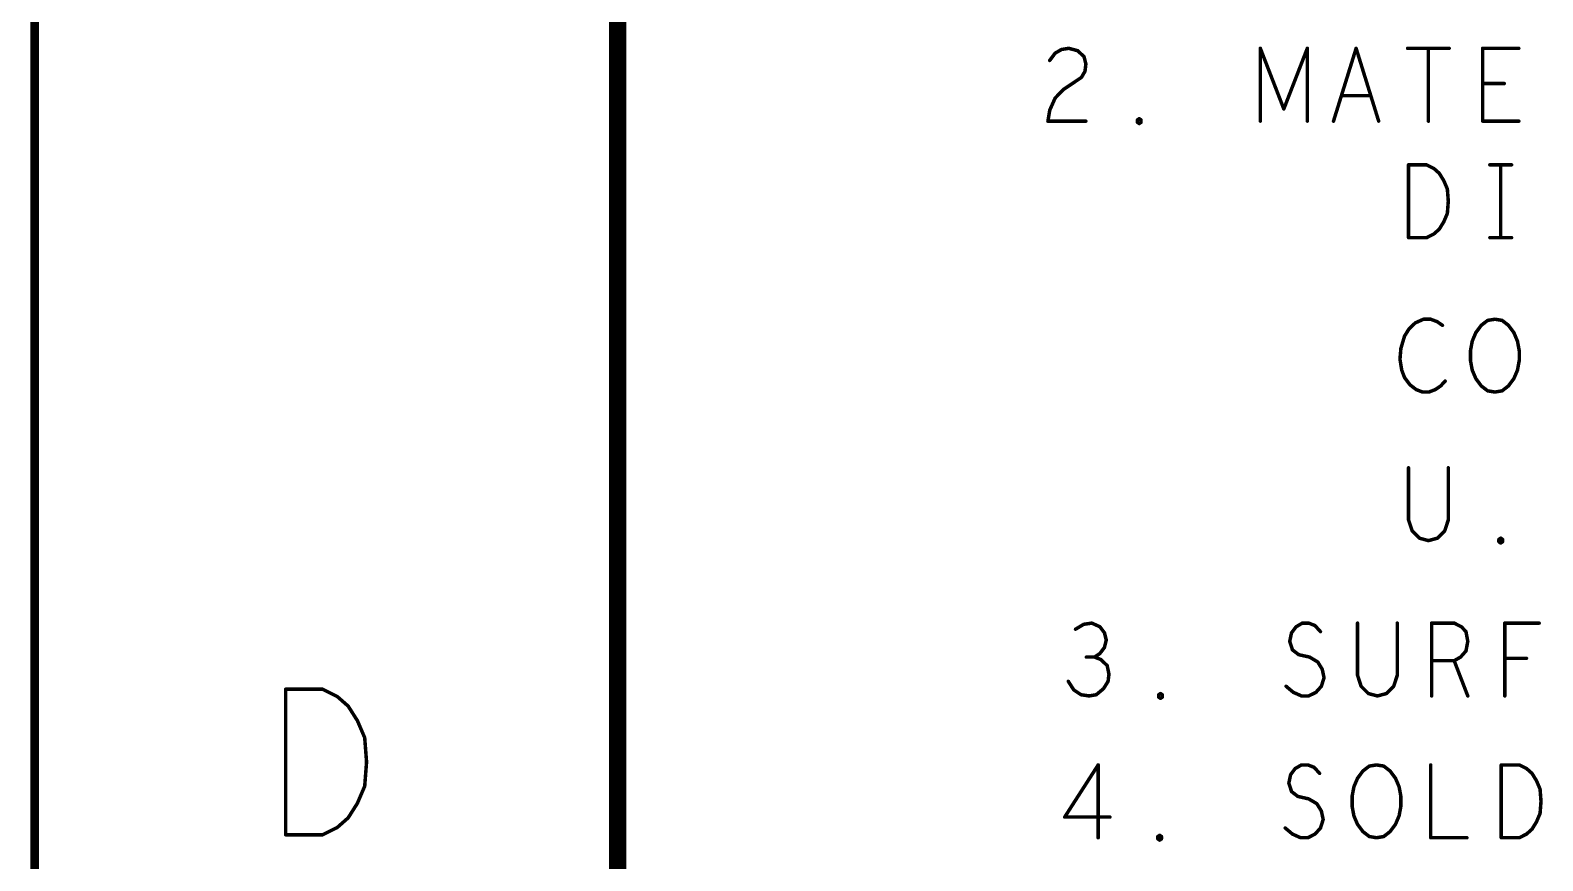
# Model space of a CAD drawing. Extents: x -18 to 16.1, y -6.6 to 15.5.
# Drawn here: x -17.957 to -15.363, y 12.658 to 14.084 of the extents above; entities that cross this region are included whole.
import ezdxf

# ---------------------------------------------------------------- set-up
doc = ezdxf.new("R2010")
doc.units = 0
doc.layers.get('0').update_dxf_attribs({"linetype": 'CONTINUOUS'})
doc.layers.add('FAB', color=13, linetype='CONTINUOUS')

# ---------------------------------------------------------------- blocks, each defined once
blk = doc.blocks.new('ROUND_1')
at = {"const_width": 0.003}
blk.add_lwpolyline([(-0.0015, 0, 1), (0.0015, 0, 1)], format="xyb", close=True, dxfattribs=at)

msp = doc.modelspace()

# ---------------------------------------------------------------- linework, layer by layer
at = {"layer": 'FAB'}
for points, const_width in [([(-17.9499, -6.5473), (-17.9499, 15.4527)], 0.015), ([(-16.9499, 14.9527), (-16.9499, -6.0473)], 0.03), ([(-16.2089, 14.0319), (-16.1996, 14.0444)], 0.006), ([(-16.1996, 14.0444), (-16.1887, 14.0507)], 0.006), ([(-16.1887, 14.0507), (-16.1763, 14.0527)], 0.006), ([(-16.1763, 14.0527), (-16.1608, 14.0486)], 0.006), ([(-16.1608, 14.0486), (-16.15, 14.0382)], 0.006), ([(-16.15, 14.0382), (-16.1469, 14.0257)], 0.006), ([(-15.8477, 13.9277), (-15.8477, 14.0527)], 0.006), ([(-15.8477, 14.0527), (-15.8074, 13.9486)], 0.006), ([(-15.8074, 13.9486), (-15.7671, 14.0527)], 0.006), ([(-15.7671, 14.0527), (-15.7671, 13.9277)], 0.006), ([(-15.7222, 13.9277), (-15.6834, 14.0527)], 0.006), ([(-15.6834, 14.0527), (-15.6447, 13.9277)], 0.006), ([(-15.5951, 14.0527), (-15.5238, 14.0527)], 0.006), ([(-15.5594, 14.0527), (-15.5594, 13.9277)], 0.006), ([(-15.4664, 13.9277), (-15.4664, 14.0527)], 0.006), ([(-15.4664, 14.0527), (-15.4044, 14.0527)], 0.006), ([(-16.1484, 14.0132), (-16.1546, 14.0027)], 0.006), ([(-16.1469, 14.0257), (-16.1484, 14.0132)], 0.006), ([(-16.1856, 13.9819), (-16.1996, 13.9673)], 0.006), ([(-16.1546, 14.0027), (-16.1856, 13.9819)], 0.006), ([(-15.4292, 13.9923), (-15.4664, 13.9923)], 0.006), ([(-16.1996, 13.9673), (-16.2089, 13.9465)], 0.006), ([(-15.6586, 13.9715), (-15.7082, 13.9715)], 0.006), ([(-16.2089, 13.9465), (-16.212, 13.9277)], 0.006), ([(-16.212, 13.9277), (-16.1469, 13.9277)], 0.006), ([(-16.0585, 13.9298), (-16.0554, 13.9319)], 0.006), ([(-16.0585, 13.9257), (-16.0585, 13.9298)], 0.006), ([(-16.0554, 13.9319), (-16.0523, 13.9298)], 0.006), ([(-16.0523, 13.9298), (-16.0523, 13.9257)], 0.006), ([(-15.4044, 13.9277), (-15.4664, 13.9277)], 0.006), ([(-16.0554, 13.9236), (-16.0585, 13.9257)], 0.006), ([(-16.0523, 13.9257), (-16.0554, 13.9236)], 0.006), ([(-15.5935, 13.7277), (-15.5935, 13.8527)], 0.006), ([(-15.5935, 13.8527), (-15.5625, 13.8527)], 0.006), ([(-15.5625, 13.8527), (-15.5501, 13.8465)], 0.006), ([(-15.454, 13.8527), (-15.4168, 13.8527)], 0.006), ([(-15.4354, 13.8527), (-15.4354, 13.7277)], 0.006), ([(-15.5501, 13.8465), (-15.5408, 13.8382)], 0.006), ([(-15.5408, 13.8382), (-15.5331, 13.8257)], 0.006), ([(-15.5331, 13.8257), (-15.5269, 13.8111)], 0.006), ([(-15.5269, 13.8111), (-15.5253, 13.7902)], 0.006), ([(-15.5253, 13.7902), (-15.5269, 13.7694)], 0.006), ([(-15.5331, 13.7548), (-15.5408, 13.7423)], 0.006), ([(-15.5269, 13.7694), (-15.5331, 13.7548)], 0.006), ([(-15.5625, 13.7277), (-15.5935, 13.7277)], 0.006), ([(-15.5501, 13.734), (-15.5625, 13.7277)], 0.006), ([(-15.5408, 13.7423), (-15.5501, 13.734)], 0.006), ([(-15.454, 13.7277), (-15.4168, 13.7277)], 0.006), ([(-15.5927, 13.5711), (-15.6004, 13.5586)], 0.006), ([(-15.5818, 13.5815), (-15.5927, 13.5711)], 0.006), ([(-15.5679, 13.5877), (-15.5818, 13.5815)], 0.006), ([(-15.5555, 13.5877), (-15.5679, 13.5877)], 0.006), ([(-15.5446, 13.5836), (-15.5555, 13.5877)], 0.006), ([(-15.5353, 13.5773), (-15.5446, 13.5836)], 0.006), ([(-15.4842, 13.5502), (-15.478, 13.5648)], 0.006), ([(-15.478, 13.5648), (-15.4687, 13.5773)], 0.006), ([(-15.4687, 13.5773), (-15.4578, 13.5857)], 0.006), ([(-15.4578, 13.5857), (-15.4454, 13.5877)], 0.006), ([(-15.4454, 13.5877), (-15.433, 13.5857)], 0.006), ([(-15.433, 13.5857), (-15.4222, 13.5773)], 0.006), ([(-15.4222, 13.5773), (-15.4129, 13.5648)], 0.006), ([(-15.4129, 13.5648), (-15.4067, 13.5502)], 0.006), ([(-15.6004, 13.5586), (-15.6066, 13.5377)], 0.006), ([(-15.4873, 13.5336), (-15.4842, 13.5502)], 0.006), ([(-15.4067, 13.5502), (-15.4036, 13.5336)], 0.006), ([(-15.6066, 13.5377), (-15.6082, 13.519)], 0.006), ([(-15.6082, 13.519), (-15.6051, 13.5002)], 0.006), ([(-15.4873, 13.5169), (-15.4873, 13.5336)], 0.006), ([(-15.4842, 13.5002), (-15.4873, 13.5169)], 0.006), ([(-15.4036, 13.5169), (-15.4067, 13.5002)], 0.006), ([(-15.4036, 13.5336), (-15.4036, 13.5169)], 0.006), ([(-15.6051, 13.5002), (-15.6004, 13.4877)], 0.006), ([(-15.6004, 13.4877), (-15.5911, 13.4752)], 0.006), ([(-15.478, 13.4857), (-15.4842, 13.5002)], 0.006), ([(-15.4067, 13.5002), (-15.4129, 13.4857)], 0.006), ([(-15.5911, 13.4752), (-15.5803, 13.4669)], 0.006), ([(-15.5803, 13.4669), (-15.5694, 13.4627)], 0.006), ([(-15.5694, 13.4627), (-15.5586, 13.4627)], 0.006), ([(-15.5586, 13.4627), (-15.5477, 13.4669)], 0.006), ([(-15.5477, 13.4669), (-15.5384, 13.4732)], 0.006), ([(-15.5384, 13.4732), (-15.5307, 13.4815)], 0.006), ([(-15.4687, 13.4732), (-15.478, 13.4857)], 0.006), ([(-15.4578, 13.4648), (-15.4687, 13.4732)], 0.006), ([(-15.4454, 13.4627), (-15.4578, 13.4648)], 0.006), ([(-15.433, 13.4648), (-15.4454, 13.4627)], 0.006), ([(-15.4222, 13.4732), (-15.433, 13.4648)], 0.006), ([(-15.4129, 13.4857), (-15.4222, 13.4732)], 0.006), ([(-15.5935, 13.3327), (-15.5935, 13.2432)], 0.006), ([(-15.5253, 13.2432), (-15.5253, 13.3327)], 0.006), ([(-15.5935, 13.2432), (-15.5873, 13.2244)], 0.006), ([(-15.5315, 13.2244), (-15.5253, 13.2432)], 0.006), ([(-15.5873, 13.2244), (-15.5749, 13.2119)], 0.006), ([(-15.5749, 13.2119), (-15.5594, 13.2077)], 0.006), ([(-15.5594, 13.2077), (-15.5439, 13.2119)], 0.006), ([(-15.5439, 13.2119), (-15.5315, 13.2244)], 0.006), ([(-15.4385, 13.2098), (-15.4354, 13.2119)], 0.006), ([(-15.4385, 13.2057), (-15.4385, 13.2098)], 0.006), ([(-15.4354, 13.2036), (-15.4385, 13.2057)], 0.006), ([(-15.4354, 13.2119), (-15.4323, 13.2098)], 0.006), ([(-15.4323, 13.2057), (-15.4354, 13.2036)], 0.006), ([(-15.4323, 13.2098), (-15.4323, 13.2057)], 0.006), ([(-16.1507, 13.064), (-16.1646, 13.0557)], 0.006), ([(-16.1367, 13.0661), (-16.1507, 13.064)], 0.006), ([(-16.1228, 13.0598), (-16.1367, 13.0661)], 0.006), ([(-16.115, 13.0494), (-16.1228, 13.0598)], 0.006), ([(-16.1119, 13.0369), (-16.115, 13.0494)], 0.006), ([(-15.7973, 13.0348), (-15.7942, 13.0494)], 0.006), ([(-15.7942, 13.0494), (-15.7864, 13.0598)], 0.006), ([(-15.7864, 13.0598), (-15.7756, 13.0661)], 0.006), ([(-15.7756, 13.0661), (-15.7647, 13.0661)], 0.006), ([(-15.7647, 13.0661), (-15.7539, 13.0619)], 0.006), ([(-15.7539, 13.0619), (-15.7446, 13.0515)], 0.006), ([(-15.681, 13.0661), (-15.681, 12.9765)], 0.006), ([(-15.6128, 12.9765), (-15.6128, 13.0661)], 0.006), ([(-15.5539, 12.9411), (-15.5539, 13.0661)], 0.006), ([(-15.5539, 13.0661), (-15.5152, 13.0661)], 0.006), ([(-15.5152, 13.0661), (-15.5028, 13.0598)], 0.006), ([(-15.5028, 13.0598), (-15.495, 13.0515)], 0.006), ([(-15.495, 13.0515), (-15.4919, 13.0348)], 0.006), ([(-15.4284, 12.9411), (-15.4284, 13.0661)], 0.006), ([(-15.4284, 13.0661), (-15.3695, 13.0661)], 0.006), ([(-16.1228, 13.014), (-16.115, 13.0244)], 0.006), ([(-16.115, 13.0244), (-16.1119, 13.0369)], 0.006), ([(-15.7926, 13.0202), (-15.7973, 13.0348)], 0.006), ([(-15.7818, 13.0119), (-15.7926, 13.0202)], 0.006), ([(-15.4919, 13.0348), (-15.495, 13.0182)], 0.006), ([(-16.1321, 13.0078), (-16.146, 13.0078)], 0.006), ([(-16.1321, 13.0078), (-16.1228, 13.014)], 0.006), ([(-16.1212, 13.0036), (-16.1321, 13.0078)], 0.006), ([(-16.1104, 12.9932), (-16.1212, 13.0036)], 0.006), ([(-15.7632, 13.0078), (-15.7818, 13.0119)], 0.006), ([(-15.7492, 12.9994), (-15.7632, 13.0078)], 0.006), ([(-15.7415, 12.9869), (-15.7492, 12.9994)], 0.006), ([(-15.5152, 13.0015), (-15.5539, 13.0015)], 0.006), ([(-15.5043, 13.0078), (-15.5152, 13.0015)], 0.006), ([(-15.5152, 13.0015), (-15.4919, 12.9411)], 0.006), ([(-15.495, 13.0182), (-15.5043, 13.0078)], 0.006), ([(-15.3912, 13.0057), (-15.4284, 13.0057)], 0.006), ([(-16.1073, 12.9786), (-16.1104, 12.9932)], 0.006), ([(-16.1088, 12.9661), (-16.1073, 12.9786)], 0.006), ([(-15.743, 12.9577), (-15.7384, 12.9723)], 0.006), ([(-15.7384, 12.9723), (-15.7415, 12.9869)], 0.006), ([(-15.681, 12.9765), (-15.6748, 12.9577)], 0.006), ([(-15.619, 12.9577), (-15.6128, 12.9765)], 0.006), ([(-17.5192, 12.7027), (-17.5192, 12.9527)], 0.006), ([(-17.5192, 12.9527), (-17.4562, 12.9527)], 0.006), ([(-17.4562, 12.9527), (-17.431, 12.9402)], 0.006), ([(-16.177, 12.9661), (-16.1677, 12.9515)], 0.006), ([(-16.1677, 12.9515), (-16.1553, 12.9432)], 0.006), ([(-16.1553, 12.9432), (-16.1414, 12.9411)], 0.006), ([(-16.1414, 12.9411), (-16.129, 12.9432)], 0.006), ([(-16.129, 12.9432), (-16.1166, 12.9536)], 0.006), ([(-16.1166, 12.9536), (-16.1088, 12.9661)], 0.006), ([(-16.022, 12.9432), (-16.0189, 12.9452)], 0.006), ([(-16.022, 12.939), (-16.022, 12.9432)], 0.006), ([(-16.0189, 12.9452), (-16.0158, 12.9432)], 0.006), ([(-16.0158, 12.9432), (-16.0158, 12.939)], 0.006), ([(-15.8035, 12.9577), (-15.7911, 12.9473)], 0.006), ([(-15.7911, 12.9473), (-15.7771, 12.9411)], 0.006), ([(-15.7647, 12.9411), (-15.7523, 12.9473)], 0.006), ([(-15.7523, 12.9473), (-15.743, 12.9577)], 0.006), ([(-15.6748, 12.9577), (-15.6624, 12.9452)], 0.006), ([(-15.6624, 12.9452), (-15.6469, 12.9411)], 0.006), ([(-15.6469, 12.9411), (-15.6314, 12.9452)], 0.006), ([(-15.6314, 12.9452), (-15.619, 12.9577)], 0.006), ([(-17.431, 12.9402), (-17.4121, 12.9236)], 0.006), ([(-17.4121, 12.9236), (-17.3963, 12.8986)], 0.006), ([(-16.0189, 12.9369), (-16.022, 12.939)], 0.006), ([(-16.0158, 12.939), (-16.0189, 12.9369)], 0.006), ([(-15.7771, 12.9411), (-15.7647, 12.9411)], 0.006), ([(-17.3963, 12.8986), (-17.3838, 12.8694)], 0.006), ([(-17.3838, 12.8694), (-17.3806, 12.8277)], 0.006), ([(-17.3806, 12.8277), (-17.3838, 12.7861)], 0.006), ([(-16.1258, 12.8227), (-16.1832, 12.7332)], 0.006), ([(-16.1258, 12.6977), (-16.1258, 12.8227)], 0.006), ([(-15.7957, 12.8061), (-15.7879, 12.8165)], 0.006), ([(-15.7879, 12.8165), (-15.7771, 12.8227)], 0.006), ([(-15.7771, 12.8227), (-15.7662, 12.8227)], 0.006), ([(-15.7662, 12.8227), (-15.7554, 12.8186)], 0.006), ([(-15.7554, 12.8186), (-15.7461, 12.8082)], 0.006), ([(-15.681, 12.7998), (-15.6717, 12.8123)], 0.006), ([(-15.6717, 12.8123), (-15.6608, 12.8207)], 0.006), ([(-15.6608, 12.8207), (-15.6484, 12.8227)], 0.006), ([(-15.6484, 12.8227), (-15.636, 12.8207)], 0.006), ([(-15.636, 12.8207), (-15.6252, 12.8123)], 0.006), ([(-15.6252, 12.8123), (-15.6159, 12.7998)], 0.006), ([(-15.5554, 12.8227), (-15.5554, 12.6977)], 0.006), ([(-15.4345, 12.6977), (-15.4345, 12.8227)], 0.006), ([(-15.4345, 12.8227), (-15.4035, 12.8227)], 0.006), ([(-15.4035, 12.8227), (-15.3911, 12.8165)], 0.006), ([(-15.3911, 12.8165), (-15.3818, 12.8082)], 0.006), ([(-17.3838, 12.7861), (-17.3963, 12.7569)], 0.006), ([(-15.7988, 12.7915), (-15.7957, 12.8061)], 0.006), ([(-15.7941, 12.7769), (-15.7988, 12.7915)], 0.006), ([(-15.6872, 12.7852), (-15.681, 12.7998)], 0.006), ([(-15.6159, 12.7998), (-15.6097, 12.7852)], 0.006), ([(-15.3818, 12.8082), (-15.3741, 12.7957)], 0.006), ([(-15.3741, 12.7957), (-15.3679, 12.7811)], 0.006), ([(-15.7833, 12.7686), (-15.7941, 12.7769)], 0.006), ([(-15.7647, 12.7644), (-15.7833, 12.7686)], 0.006), ([(-15.7507, 12.7561), (-15.7647, 12.7644)], 0.006), ([(-15.6903, 12.7686), (-15.6872, 12.7852)], 0.006), ([(-15.6903, 12.7519), (-15.6903, 12.7686)], 0.006), ([(-15.6097, 12.7852), (-15.6066, 12.7686)], 0.006), ([(-15.6066, 12.7686), (-15.6066, 12.7519)], 0.006), ([(-15.3679, 12.7811), (-15.3663, 12.7602)], 0.006), ([(-15.3663, 12.7602), (-15.3679, 12.7394)], 0.006), ([(-17.3963, 12.7569), (-17.4121, 12.7319)], 0.006), ([(-15.743, 12.7436), (-15.7507, 12.7561)], 0.006), ([(-15.7399, 12.729), (-15.743, 12.7436)], 0.006), ([(-15.6872, 12.7352), (-15.6903, 12.7519)], 0.006), ([(-15.681, 12.7207), (-15.6872, 12.7352)], 0.006), ([(-15.6097, 12.7352), (-15.6159, 12.7207)], 0.006), ([(-15.6066, 12.7519), (-15.6097, 12.7352)], 0.006), ([(-15.3679, 12.7394), (-15.3741, 12.7248)], 0.006), ([(-17.431, 12.7152), (-17.4562, 12.7027)], 0.006), ([(-17.4121, 12.7319), (-17.431, 12.7152)], 0.006), ([(-16.1832, 12.7332), (-16.1057, 12.7332)], 0.006), ([(-15.805, 12.7144), (-15.7926, 12.704)], 0.006), ([(-15.7538, 12.704), (-15.7445, 12.7144)], 0.006), ([(-15.7445, 12.7144), (-15.7399, 12.729)], 0.006), ([(-15.6717, 12.7082), (-15.681, 12.7207)], 0.006), ([(-15.6608, 12.6998), (-15.6717, 12.7082)], 0.006), ([(-15.6252, 12.7082), (-15.636, 12.6998)], 0.006), ([(-15.6159, 12.7207), (-15.6252, 12.7082)], 0.006), ([(-15.3818, 12.7123), (-15.3911, 12.704)], 0.006), ([(-15.3741, 12.7248), (-15.3818, 12.7123)], 0.006), ([(-17.4562, 12.7027), (-17.5192, 12.7027)], 0.006), ([(-16.0235, 12.6998), (-16.0204, 12.7019)], 0.006), ([(-16.0235, 12.6957), (-16.0235, 12.6998)], 0.006), ([(-16.0204, 12.6936), (-16.0235, 12.6957)], 0.006), ([(-16.0204, 12.7019), (-16.0173, 12.6998)], 0.006), ([(-16.0173, 12.6957), (-16.0204, 12.6936)], 0.006), ([(-16.0173, 12.6998), (-16.0173, 12.6957)], 0.006), ([(-15.7926, 12.704), (-15.7786, 12.6977)], 0.006), ([(-15.7786, 12.6977), (-15.7662, 12.6977)], 0.006), ([(-15.7662, 12.6977), (-15.7538, 12.704)], 0.006), ([(-15.6484, 12.6977), (-15.6608, 12.6998)], 0.006), ([(-15.636, 12.6998), (-15.6484, 12.6977)], 0.006), ([(-15.5554, 12.6977), (-15.4934, 12.6977)], 0.006), ([(-15.4035, 12.6977), (-15.4345, 12.6977)], 0.006), ([(-15.3911, 12.704), (-15.4035, 12.6977)], 0.006)]:
    msp.add_lwpolyline(points, dxfattribs=dict(at, const_width=const_width))

# ---------------------------------------------------------------- block references
for p in [(-16.2089, 14.0319), (-16.1996, 14.0444), (-16.1996, 14.0444), (-16.1887, 14.0507), (-16.1887, 14.0507), (-16.1763, 14.0527), (-16.1763, 14.0527), (-16.1608, 14.0486), (-16.1608, 14.0486), (-16.15, 14.0382), (-16.15, 14.0382), (-15.8477, 14.0527), (-15.8477, 14.0527), (-15.7671, 14.0527), (-15.7671, 14.0527), (-15.6834, 14.0527), (-15.6834, 14.0527), (-15.5951, 14.0527), (-15.5594, 14.0527), (-15.5238, 14.0527), (-15.4664, 14.0527), (-15.4664, 14.0527), (-15.4044, 14.0527), (-16.1484, 14.0132), (-16.1484, 14.0132), (-16.1469, 14.0257), (-16.1469, 14.0257), (-16.1856, 13.9819), (-16.1856, 13.9819), (-16.1546, 14.0027), (-16.1546, 14.0027), (-15.4664, 13.9923), (-15.4292, 13.9923), (-16.1996, 13.9673), (-16.1996, 13.9673), (-15.7082, 13.9715), (-15.6586, 13.9715), (-16.212, 13.9277), (-16.212, 13.9277), (-16.2089, 13.9465), (-16.2089, 13.9465), (-16.1469, 13.9277), (-16.0585, 13.9298), (-16.0585, 13.9298), (-16.0554, 13.9319), (-16.0554, 13.9319), (-16.0523, 13.9298), (-16.0523, 13.9298), (-15.8477, 13.9277), (-15.8074, 13.9486), (-15.8074, 13.9486), (-15.7671, 13.9277), (-15.7222, 13.9277), (-15.6447, 13.9277), (-15.5594, 13.9277), (-15.4664, 13.9277), (-15.4664, 13.9277), (-15.4044, 13.9277), (-16.0585, 13.9257), (-16.0585, 13.9257), (-16.0554, 13.9236), (-16.0554, 13.9236), (-16.0523, 13.9257), (-16.0523, 13.9257), (-15.5935, 13.8527), (-15.5935, 13.8527), (-15.5625, 13.8527), (-15.5625, 13.8527), (-15.454, 13.8527), (-15.4354, 13.8527), (-15.4168, 13.8527), (-15.5501, 13.8465), (-15.5501, 13.8465), (-15.5408, 13.8382), (-15.5408, 13.8382), (-15.5331, 13.8257), (-15.5331, 13.8257), (-15.5269, 13.8111), (-15.5269, 13.8111), (-15.5253, 13.7902), (-15.5253, 13.7902), (-15.5331, 13.7548), (-15.5331, 13.7548), (-15.5269, 13.7694), (-15.5269, 13.7694), (-15.5935, 13.7277), (-15.5935, 13.7277), (-15.5625, 13.7277), (-15.5625, 13.7277), (-15.5501, 13.734), (-15.5501, 13.734), (-15.5408, 13.7423), (-15.5408, 13.7423), (-15.454, 13.7277), (-15.4354, 13.7277), (-15.4168, 13.7277), (-15.5927, 13.5711), (-15.5927, 13.5711), (-15.5818, 13.5815), (-15.5818, 13.5815), (-15.5679, 13.5877), (-15.5679, 13.5877), (-15.5555, 13.5877), (-15.5555, 13.5877), (-15.5446, 13.5836), (-15.5446, 13.5836), (-15.5353, 13.5773), (-15.478, 13.5648), (-15.478, 13.5648), (-15.4687, 13.5773), (-15.4687, 13.5773), (-15.4578, 13.5857), (-15.4578, 13.5857), (-15.4454, 13.5877), (-15.4454, 13.5877), (-15.433, 13.5857), (-15.433, 13.5857), (-15.4222, 13.5773), (-15.4222, 13.5773), (-15.4129, 13.5648), (-15.4129, 13.5648), (-15.6004, 13.5586), (-15.6004, 13.5586), (-15.4842, 13.5502), (-15.4842, 13.5502), (-15.4067, 13.5502), (-15.4067, 13.5502), (-15.6082, 13.519), (-15.6082, 13.519), (-15.6066, 13.5377), (-15.6066, 13.5377), (-15.4873, 13.5336), (-15.4873, 13.5336), (-15.4873, 13.5169), (-15.4873, 13.5169), (-15.4036, 13.5336), (-15.4036, 13.5336), (-15.4036, 13.5169), (-15.4036, 13.5169), (-15.6051, 13.5002), (-15.6051, 13.5002), (-15.6004, 13.4877), (-15.6004, 13.4877), (-15.4842, 13.5002), (-15.4842, 13.5002), (-15.4067, 13.5002), (-15.4067, 13.5002), (-15.5911, 13.4752), (-15.5911, 13.4752), (-15.5803, 13.4669), (-15.5803, 13.4669), (-15.5694, 13.4627), (-15.5694, 13.4627), (-15.5586, 13.4627), (-15.5586, 13.4627), (-15.5477, 13.4669), (-15.5477, 13.4669), (-15.5384, 13.4732), (-15.5384, 13.4732), (-15.5307, 13.4815), (-15.478, 13.4857), (-15.478, 13.4857), (-15.4687, 13.4732), (-15.4687, 13.4732), (-15.4578, 13.4648), (-15.4578, 13.4648), (-15.4454, 13.4627), (-15.4454, 13.4627), (-15.433, 13.4648), (-15.433, 13.4648), (-15.4222, 13.4732), (-15.4222, 13.4732), (-15.4129, 13.4857), (-15.4129, 13.4857), (-15.5935, 13.3327), (-15.5253, 13.3327), (-15.5935, 13.2432), (-15.5935, 13.2432), (-15.5253, 13.2432), (-15.5253, 13.2432), (-15.5873, 13.2244), (-15.5873, 13.2244), (-15.5749, 13.2119), (-15.5749, 13.2119), (-15.5594, 13.2077), (-15.5594, 13.2077), (-15.5439, 13.2119), (-15.5439, 13.2119), (-15.5315, 13.2244), (-15.5315, 13.2244), (-15.4385, 13.2098), (-15.4385, 13.2098), (-15.4385, 13.2057), (-15.4385, 13.2057), (-15.4354, 13.2119), (-15.4354, 13.2119), (-15.4354, 13.2036), (-15.4354, 13.2036), (-15.4323, 13.2098), (-15.4323, 13.2098), (-15.4323, 13.2057), (-15.4323, 13.2057), (-16.1646, 13.0557), (-16.1507, 13.064), (-16.1507, 13.064), (-16.1367, 13.0661), (-16.1367, 13.0661), (-16.1228, 13.0598), (-16.1228, 13.0598), (-16.115, 13.0494), (-16.115, 13.0494), (-15.7942, 13.0494), (-15.7942, 13.0494), (-15.7864, 13.0598), (-15.7864, 13.0598), (-15.7756, 13.0661), (-15.7756, 13.0661), (-15.7647, 13.0661), (-15.7647, 13.0661), (-15.7539, 13.0619), (-15.7539, 13.0619), (-15.7446, 13.0515), (-15.681, 13.0661), (-15.6128, 13.0661), (-15.5539, 13.0661), (-15.5539, 13.0661), (-15.5152, 13.0661), (-15.5152, 13.0661), (-15.5028, 13.0598), (-15.5028, 13.0598), (-15.495, 13.0515), (-15.495, 13.0515), (-15.4284, 13.0661), (-15.4284, 13.0661), (-15.3695, 13.0661), (-16.115, 13.0244), (-16.115, 13.0244), (-16.1119, 13.0369), (-16.1119, 13.0369), (-15.7973, 13.0348), (-15.7973, 13.0348), (-15.7926, 13.0202), (-15.7926, 13.0202), (-15.4919, 13.0348), (-15.4919, 13.0348), (-16.146, 13.0078), (-16.1321, 13.0078), (-16.1321, 13.0078), (-16.1321, 13.0078), (-16.1228, 13.014), (-16.1228, 13.014), (-16.1212, 13.0036), (-16.1212, 13.0036), (-15.7818, 13.0119), (-15.7818, 13.0119), (-15.7632, 13.0078), (-15.7632, 13.0078), (-15.7492, 12.9994), (-15.7492, 12.9994), (-15.5539, 13.0015), (-15.5152, 13.0015), (-15.5152, 13.0015), (-15.5152, 13.0015), (-15.5043, 13.0078), (-15.5043, 13.0078), (-15.495, 13.0182), (-15.495, 13.0182), (-15.4284, 13.0057), (-15.3912, 13.0057), (-16.1104, 12.9932), (-16.1104, 12.9932), (-16.1073, 12.9786), (-16.1073, 12.9786), (-15.7415, 12.9869), (-15.7415, 12.9869), (-15.7384, 12.9723), (-15.7384, 12.9723), (-15.681, 12.9765), (-15.681, 12.9765), (-15.6128, 12.9765), (-15.6128, 12.9765), (-17.5192, 12.9527), (-17.5192, 12.9527), (-17.4562, 12.9527), (-17.4562, 12.9527), (-16.177, 12.9661), (-16.1677, 12.9515), (-16.1677, 12.9515), (-16.1553, 12.9432), (-16.1553, 12.9432), (-16.129, 12.9432), (-16.129, 12.9432), (-16.1166, 12.9536), (-16.1166, 12.9536), (-16.1088, 12.9661), (-16.1088, 12.9661), (-16.022, 12.9432), (-16.022, 12.9432), (-16.0189, 12.9452), (-16.0189, 12.9452), (-16.0158, 12.9432), (-16.0158, 12.9432), (-15.8035, 12.9577), (-15.7911, 12.9473), (-15.7911, 12.9473), (-15.7523, 12.9473), (-15.7523, 12.9473), (-15.743, 12.9577), (-15.743, 12.9577), (-15.6748, 12.9577), (-15.6748, 12.9577), (-15.6624, 12.9452), (-15.6624, 12.9452), (-15.6314, 12.9452), (-15.6314, 12.9452), (-15.619, 12.9577), (-15.619, 12.9577), (-17.431, 12.9402), (-17.431, 12.9402), (-17.4121, 12.9236), (-17.4121, 12.9236), (-16.1414, 12.9411), (-16.1414, 12.9411), (-16.022, 12.939), (-16.022, 12.939), (-16.0189, 12.9369), (-16.0189, 12.9369), (-16.0158, 12.939), (-16.0158, 12.939), (-15.7771, 12.9411), (-15.7771, 12.9411), (-15.7647, 12.9411), (-15.7647, 12.9411), (-15.6469, 12.9411), (-15.6469, 12.9411), (-15.5539, 12.9411), (-15.4919, 12.9411), (-15.4284, 12.9411), (-17.3963, 12.8986), (-17.3963, 12.8986), (-17.3838, 12.8694), (-17.3838, 12.8694), (-17.3806, 12.8277), (-17.3806, 12.8277), (-16.1258, 12.8227), (-16.1258, 12.8227), (-15.7879, 12.8165), (-15.7879, 12.8165), (-15.7771, 12.8227), (-15.7771, 12.8227), (-15.7662, 12.8227), (-15.7662, 12.8227), (-15.7554, 12.8186), (-15.7554, 12.8186), (-15.6717, 12.8123), (-15.6717, 12.8123), (-15.6608, 12.8207), (-15.6608, 12.8207), (-15.6484, 12.8227), (-15.6484, 12.8227), (-15.636, 12.8207), (-15.636, 12.8207), (-15.6252, 12.8123), (-15.6252, 12.8123), (-15.5554, 12.8227), (-15.4345, 12.8227), (-15.4345, 12.8227), (-15.4035, 12.8227), (-15.4035, 12.8227), (-15.3911, 12.8165), (-15.3911, 12.8165), (-17.3838, 12.7861), (-17.3838, 12.7861), (-15.7988, 12.7915), (-15.7988, 12.7915), (-15.7957, 12.8061), (-15.7957, 12.8061), (-15.7461, 12.8082), (-15.681, 12.7998), (-15.681, 12.7998), (-15.6159, 12.7998), (-15.6159, 12.7998), (-15.3818, 12.8082), (-15.3818, 12.8082), (-15.3741, 12.7957), (-15.3741, 12.7957), (-15.7941, 12.7769), (-15.7941, 12.7769), (-15.7833, 12.7686), (-15.7833, 12.7686), (-15.7647, 12.7644), (-15.7647, 12.7644), (-15.6903, 12.7686), (-15.6903, 12.7686), (-15.6872, 12.7852), (-15.6872, 12.7852), (-15.6097, 12.7852), (-15.6097, 12.7852), (-15.6066, 12.7686), (-15.6066, 12.7686), (-15.3679, 12.7811), (-15.3679, 12.7811), (-15.3663, 12.7602), (-15.3663, 12.7602), (-17.3963, 12.7569), (-17.3963, 12.7569), (-15.7507, 12.7561), (-15.7507, 12.7561), (-15.743, 12.7436), (-15.743, 12.7436), (-15.6903, 12.7519), (-15.6903, 12.7519), (-15.6872, 12.7352), (-15.6872, 12.7352), (-15.6097, 12.7352), (-15.6097, 12.7352), (-15.6066, 12.7519), (-15.6066, 12.7519), (-15.3679, 12.7394), (-15.3679, 12.7394), (-17.431, 12.7152), (-17.431, 12.7152), (-17.4121, 12.7319), (-17.4121, 12.7319), (-16.1832, 12.7332), (-16.1832, 12.7332), (-16.1057, 12.7332), (-15.805, 12.7144), (-15.7445, 12.7144), (-15.7445, 12.7144), (-15.7399, 12.729), (-15.7399, 12.729), (-15.681, 12.7207), (-15.681, 12.7207), (-15.6717, 12.7082), (-15.6717, 12.7082), (-15.6252, 12.7082), (-15.6252, 12.7082), (-15.6159, 12.7207), (-15.6159, 12.7207), (-15.3818, 12.7123), (-15.3818, 12.7123), (-15.3741, 12.7248), (-15.3741, 12.7248), (-17.5192, 12.7027), (-17.5192, 12.7027), (-17.4562, 12.7027), (-17.4562, 12.7027), (-16.1258, 12.6977), (-16.0235, 12.6998), (-16.0235, 12.6998), (-16.0235, 12.6957), (-16.0235, 12.6957), (-16.0204, 12.7019), (-16.0204, 12.7019), (-16.0204, 12.6936), (-16.0204, 12.6936), (-16.0173, 12.6998), (-16.0173, 12.6998), (-16.0173, 12.6957), (-16.0173, 12.6957), (-15.7926, 12.704), (-15.7926, 12.704), (-15.7786, 12.6977), (-15.7786, 12.6977), (-15.7662, 12.6977), (-15.7662, 12.6977), (-15.7538, 12.704), (-15.7538, 12.704), (-15.6608, 12.6998), (-15.6608, 12.6998), (-15.6484, 12.6977), (-15.6484, 12.6977), (-15.636, 12.6998), (-15.636, 12.6998), (-15.5554, 12.6977), (-15.5554, 12.6977), (-15.4934, 12.6977), (-15.4345, 12.6977), (-15.4345, 12.6977), (-15.4035, 12.6977), (-15.4035, 12.6977), (-15.3911, 12.704), (-15.3911, 12.704)]:
    msp.add_blockref('ROUND_1', p, dxfattribs=at)

doc.saveas('drawing.dxf')
